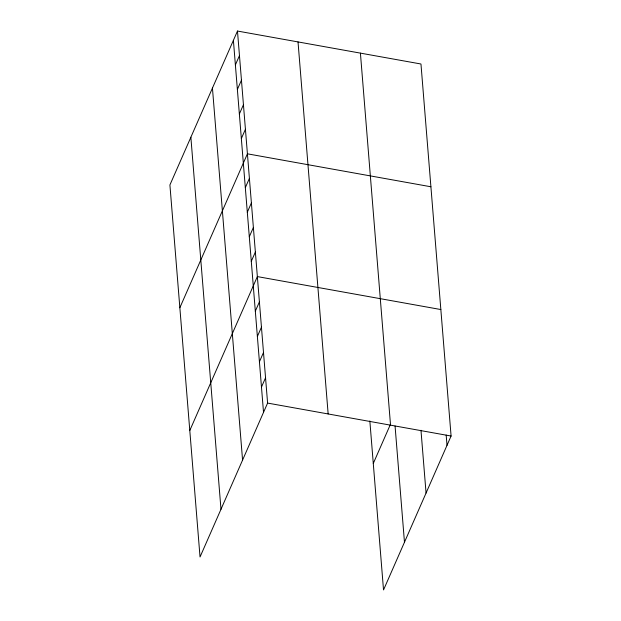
<?xml version="1.0" encoding="UTF-8"?>
<svg xmlns="http://www.w3.org/2000/svg" width="621" height="621" viewBox="0 0 621 621"><rect width="100%" height="100%" fill="white"/><g stroke="black" fill="none" stroke-linecap="round" stroke-linejoin="round"><path stroke-width="0.93" d="M237.478 31.05L169.913 184.965L200.032 556.998L267.597 403.083L237.478 31.05L420.968 64.002L451.087 436.035L383.522 589.95L369.844 420.96M235.39 64.894L239.465 55.603M237.377 89.447L241.453 80.156M239.364 114L243.44 104.716M241.352 138.553L245.427 129.269M179.849 307.737L247.414 153.822L430.904 186.774M245.326 187.666L249.401 178.374M247.313 212.219L251.389 202.927M249.3 236.772L253.376 227.48M251.288 261.325L255.371 252.041M189.793 430.508L257.358 276.593L440.848 309.545M255.324 311.175L259.407 301.891M257.373 336.473L261.449 327.189M259.423 361.771L263.498 352.487M261.472 387.077L265.547 377.785M373.283 463.46L390.353 424.57M267.597 403.083L451.087 436.035M446.173 435.018L447.011 445.327M420.976 430.275L426.06 493.051M395.065 426.037L404.473 542.226M360.413 53.127L390.539 425.16M298.026 41.925L328.152 413.959M233.395 40.342L263.521 412.375M212.444 88.066L242.57 460.099M190.864 137.241L220.983 509.274"/></g></svg>
